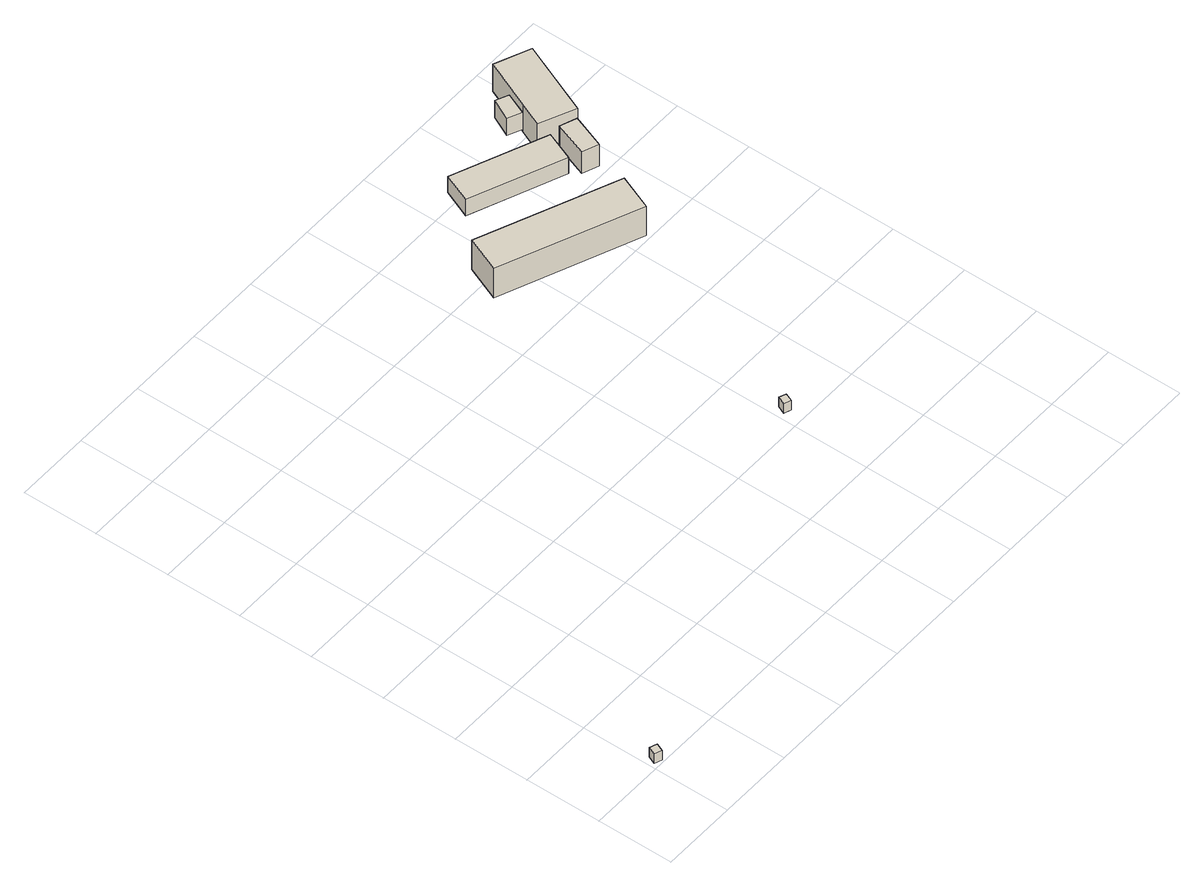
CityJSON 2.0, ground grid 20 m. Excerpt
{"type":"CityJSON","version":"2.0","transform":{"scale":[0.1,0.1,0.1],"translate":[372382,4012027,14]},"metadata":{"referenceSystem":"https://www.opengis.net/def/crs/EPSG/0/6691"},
"CityObjects":{
"building1":{"type":"Building","attributes":{"枝番":1,"利根川水系渡良瀬川洪水浸水想定区域（計画規模）.規模":"L1","利根川水系渡良瀬川洪水浸水想定区域（計画規模）.浸水ランク":"2","利根川水系渡良瀬川洪水浸水想定区域（計画規模）.浸水深":1,"利根川水系渡良瀬川洪水浸水想定区域（計画規模）.継続時間":3,"利根川水系渡良瀬川洪水浸水想定区域（想定最大規模）.規模":"L2","利根川水系渡良瀬川洪水浸水想定区域（想定最大規模）.浸水ランク":"2","利根川水系渡良瀬川洪水浸水想定区域（想定最大規模）.浸水深":2.4,"利根川水系渡良瀬川洪水浸水想定区域（想定最大規模）.継続時間":180.6,"利根川水系利根川洪水浸水想定区域（計画規模）.規模":"L1","利根川水系利根川洪水浸水想定区域（計画規模）.浸水ランク":"3","利根川水系利根川洪水浸水想定区域（計画規模）.浸水深":3.3,"利根川水系利根川洪水浸水想定区域（想定最大規模）.規模":"L2","利根川水系利根川洪水浸水想定区域（想定最大規模）.浸水ランク":"4","利根川水系利根川洪水浸水想定区域（想定最大規模）.浸水深":5.53,"usage":"451","BuildingDetails.prefecture":"10","BuildingDetails.city":"10207","BuildingDetails.surveyYear":2016},"geometry":[{"type":"Solid","lod":"1","boundaries":[[[[0,1,2,3]],[[2,4,5,3]],[[1,6,4,2]],[[0,7,6,1]],[[3,5,7,0]],[[4,6,7,5]]]]}]},
"building2":{"type":"Building","attributes":{"枝番":1,"利根川水系渡良瀬川洪水浸水想定区域（計画規模）.規模":"L1","利根川水系渡良瀬川洪水浸水想定区域（計画規模）.浸水ランク":"2","利根川水系渡良瀬川洪水浸水想定区域（計画規模）.浸水深":1.24,"利根川水系渡良瀬川洪水浸水想定区域（計画規模）.継続時間":5.7,"利根川水系渡良瀬川洪水浸水想定区域（想定最大規模）.規模":"L2","利根川水系渡良瀬川洪水浸水想定区域（想定最大規模）.浸水ランク":"2","利根川水系渡良瀬川洪水浸水想定区域（想定最大規模）.浸水深":2.59,"利根川水系渡良瀬川洪水浸水想定区域（想定最大規模）.継続時間":211.2,"利根川水系矢場川洪水浸水想定区域（想定最大規模）.規模":"L2","利根川水系矢場川洪水浸水想定区域（想定最大規模）.浸水ランク":"1","利根川水系矢場川洪水浸水想定区域（想定最大規模）.浸水深":0.05,"利根川水系多々良川洪水浸水想定区域（想定最大規模）.規模":"L2","利根川水系多々良川洪水浸水想定区域（想定最大規模）.浸水ランク":"1","利根川水系多々良川洪水浸水想定区域（想定最大規模）.浸水深":0.15,"利根川水系利根川洪水浸水想定区域（計画規模）.規模":"L1","利根川水系利根川洪水浸水想定区域（計画規模）.浸水ランク":"3","利根川水系利根川洪水浸水想定区域（計画規模）.浸水深":3.5,"利根川水系利根川洪水浸水想定区域（想定最大規模）.規模":"L2","利根川水系利根川洪水浸水想定区域（想定最大規模）.浸水ランク":"4","利根川水系利根川洪水浸水想定区域（想定最大規模）.浸水深":5.73,"BuildingDetails.prefecture":"10","BuildingDetails.city":"10207"},"geometry":[{"type":"Solid","lod":"1","boundaries":[[[[8,9,10,11]],[[10,12,13,11]],[[9,14,12,10]],[[8,15,14,9]],[[11,13,15,8]],[[12,14,15,13]]]]}]},
"building3":{"type":"Building","attributes":{"枝番":1,"利根川水系渡良瀬川洪水浸水想定区域（計画規模）.規模":"L1","利根川水系渡良瀬川洪水浸水想定区域（計画規模）.浸水ランク":"2","利根川水系渡良瀬川洪水浸水想定区域（計画規模）.浸水深":1.24,"利根川水系渡良瀬川洪水浸水想定区域（計画規模）.継続時間":6.8,"利根川水系渡良瀬川洪水浸水想定区域（想定最大規模）.規模":"L2","利根川水系渡良瀬川洪水浸水想定区域（想定最大規模）.浸水ランク":"2","利根川水系渡良瀬川洪水浸水想定区域（想定最大規模）.浸水深":2.59,"利根川水系渡良瀬川洪水浸水想定区域（想定最大規模）.継続時間":220.3,"利根川水系矢場川洪水浸水想定区域（想定最大規模）.規模":"L2","利根川水系矢場川洪水浸水想定区域（想定最大規模）.浸水ランク":"1","利根川水系矢場川洪水浸水想定区域（想定最大規模）.浸水深":0.07,"利根川水系多々良川洪水浸水想定区域（想定最大規模）.規模":"L2","利根川水系多々良川洪水浸水想定区域（想定最大規模）.浸水ランク":"1","利根川水系多々良川洪水浸水想定区域（想定最大規模）.浸水深":0.03,"利根川水系利根川洪水浸水想定区域（計画規模）.規模":"L1","利根川水系利根川洪水浸水想定区域（計画規模）.浸水ランク":"3","利根川水系利根川洪水浸水想定区域（計画規模）.浸水深":3.5,"利根川水系利根川洪水浸水想定区域（想定最大規模）.規模":"L2","利根川水系利根川洪水浸水想定区域（想定最大規模）.浸水ランク":"4","利根川水系利根川洪水浸水想定区域（想定最大規模）.浸水深":5.73,"usage":"431","measuredHeight":9.7,"BuildingDetails.prefecture":"10","BuildingDetails.city":"10207","BuildingDetails.surveyYear":2016},"geometry":[{"type":"Solid","lod":"1","boundaries":[[[[16,17,18,19]],[[18,20,21,19]],[[17,22,20,18]],[[16,23,22,17]],[[19,21,23,16]],[[20,22,23,21]]]]}]},
"building4":{"type":"Building","attributes":{"枝番":1,"利根川水系渡良瀬川洪水浸水想定区域（計画規模）.規模":"L1","利根川水系渡良瀬川洪水浸水想定区域（計画規模）.浸水ランク":"2","利根川水系渡良瀬川洪水浸水想定区域（計画規模）.浸水深":1.3,"利根川水系渡良瀬川洪水浸水想定区域（計画規模）.継続時間":25.1,"利根川水系渡良瀬川洪水浸水想定区域（想定最大規模）.規模":"L2","利根川水系渡良瀬川洪水浸水想定区域（想定最大規模）.浸水ランク":"2","利根川水系渡良瀬川洪水浸水想定区域（想定最大規模）.浸水深":2.59,"利根川水系渡良瀬川洪水浸水想定区域（想定最大規模）.継続時間":233.7,"利根川水系矢場川洪水浸水想定区域（想定最大規模）.規模":"L2","利根川水系矢場川洪水浸水想定区域（想定最大規模）.浸水ランク":"1","利根川水系矢場川洪水浸水想定区域（想定最大規模）.浸水深":0.15,"利根川水系多々良川洪水浸水想定区域（想定最大規模）.規模":"L2","利根川水系多々良川洪水浸水想定区域（想定最大規模）.浸水ランク":"1","利根川水系多々良川洪水浸水想定区域（想定最大規模）.浸水深":0.07,"利根川水系利根川洪水浸水想定区域（計画規模）.規模":"L1","利根川水系利根川洪水浸水想定区域（計画規模）.浸水ランク":"3","利根川水系利根川洪水浸水想定区域（計画規模）.浸水深":3.5,"利根川水系利根川洪水浸水想定区域（想定最大規模）.規模":"L2","利根川水系利根川洪水浸水想定区域（想定最大規模）.浸水ランク":"4","利根川水系利根川洪水浸水想定区域（想定最大規模）.浸水深":5.73,"usage":"431","measuredHeight":5.6,"BuildingDetails.prefecture":"10","BuildingDetails.city":"10207","BuildingDetails.surveyYear":2016},"geometry":[{"type":"Solid","lod":"1","boundaries":[[[[24,25,26,27]],[[26,28,29,27]],[[25,30,28,26]],[[24,31,30,25]],[[27,29,31,24]],[[28,30,31,29]]]]}]},
"building5":{"type":"Building","attributes":{"枝番":1,"利根川水系渡良瀬川洪水浸水想定区域（計画規模）.規模":"L1","利根川水系渡良瀬川洪水浸水想定区域（計画規模）.浸水ランク":"2","利根川水系渡良瀬川洪水浸水想定区域（計画規模）.浸水深":1.16,"利根川水系渡良瀬川洪水浸水想定区域（計画規模）.継続時間":25.1,"利根川水系渡良瀬川洪水浸水想定区域（想定最大規模）.規模":"L2","利根川水系渡良瀬川洪水浸水想定区域（想定最大規模）.浸水ランク":"2","利根川水系渡良瀬川洪水浸水想定区域（想定最大規模）.浸水深":2.49,"利根川水系渡良瀬川洪水浸水想定区域（想定最大規模）.継続時間":233.7,"利根川水系矢場川洪水浸水想定区域（想定最大規模）.規模":"L2","利根川水系矢場川洪水浸水想定区域（想定最大規模）.浸水ランク":"2","利根川水系矢場川洪水浸水想定区域（想定最大規模）.浸水深":0.58,"利根川水系多々良川洪水浸水想定区域（想定最大規模）.規模":"L2","利根川水系多々良川洪水浸水想定区域（想定最大規模）.浸水ランク":"1","利根川水系多々良川洪水浸水想定区域（想定最大規模）.浸水深":0.46,"利根川水系利根川洪水浸水想定区域（計画規模）.規模":"L1","利根川水系利根川洪水浸水想定区域（計画規模）.浸水ランク":"3","利根川水系利根川洪水浸水想定区域（計画規模）.浸水深":3.4,"利根川水系利根川洪水浸水想定区域（想定最大規模）.規模":"L2","利根川水系利根川洪水浸水想定区域（想定最大規模）.浸水ランク":"4","利根川水系利根川洪水浸水想定区域（想定最大規模）.浸水深":5.63,"usage":"401","measuredHeight":6.9,"BuildingDetails.prefecture":"10","BuildingDetails.city":"10207","BuildingDetails.surveyYear":2016},"geometry":[{"type":"Solid","lod":"1","boundaries":[[[[32,33,34,35]],[[34,36,37,35]],[[33,38,36,34]],[[32,39,38,33]],[[35,37,39,32]],[[36,38,39,37]]]]}]},
"building6":{"type":"Building","attributes":{"枝番":1,"利根川水系渡良瀬川洪水浸水想定区域（計画規模）.規模":"L1","利根川水系渡良瀬川洪水浸水想定区域（計画規模）.浸水ランク":"2","利根川水系渡良瀬川洪水浸水想定区域（計画規模）.浸水深":1.07,"利根川水系渡良瀬川洪水浸水想定区域（計画規模）.継続時間":9.6,"利根川水系渡良瀬川洪水浸水想定区域（想定最大規模）.規模":"L2","利根川水系渡良瀬川洪水浸水想定区域（想定最大規模）.浸水ランク":"2","利根川水系渡良瀬川洪水浸水想定区域（想定最大規模）.浸水深":2.2,"利根川水系渡良瀬川洪水浸水想定区域（想定最大規模）.継続時間":220.3,"利根川水系矢場川洪水浸水想定区域（想定最大規模）.規模":"L2","利根川水系矢場川洪水浸水想定区域（想定最大規模）.浸水ランク":"1","利根川水系矢場川洪水浸水想定区域（想定最大規模）.浸水深":0.03,"利根川水系多々良川洪水浸水想定区域（想定最大規模）.規模":"L2","利根川水系利根川洪水浸水想定区域（計画規模）.規模":"L1","利根川水系利根川洪水浸水想定区域（計画規模）.浸水ランク":"3","利根川水系利根川洪水浸水想定区域（計画規模）.浸水深":3.1,"利根川水系利根川洪水浸水想定区域（想定最大規模）.規模":"L2","利根川水系利根川洪水浸水想定区域（想定最大規模）.浸水ランク":"4","利根川水系利根川洪水浸水想定区域（想定最大規模）.浸水深":5.33,"usage":"441","measuredHeight":5.7,"BuildingDetails.prefecture":"10","BuildingDetails.city":"10207","BuildingDetails.surveyYear":2016},"geometry":[{"type":"Solid","lod":"1","boundaries":[[[[40,41,42,43]],[[42,44,45,43]],[[41,46,44,42]],[[40,47,46,41]],[[43,45,47,40]],[[44,46,47,45]]]]}]},
"building7":{"type":"Building","attributes":{"枝番":1,"利根川水系渡良瀬川洪水浸水想定区域（計画規模）.規模":"L1","利根川水系渡良瀬川洪水浸水想定区域（計画規模）.浸水ランク":"2","利根川水系渡良瀬川洪水浸水想定区域（計画規模）.浸水深":1.44,"利根川水系渡良瀬川洪水浸水想定区域（計画規模）.継続時間":25.1,"利根川水系渡良瀬川洪水浸水想定区域（想定最大規模）.規模":"L2","利根川水系渡良瀬川洪水浸水想定区域（想定最大規模）.浸水ランク":"2","利根川水系渡良瀬川洪水浸水想定区域（想定最大規模）.浸水深":2.69,"利根川水系渡良瀬川洪水浸水想定区域（想定最大規模）.継続時間":233.7,"利根川水系矢場川洪水浸水想定区域（想定最大規模）.規模":"L2","利根川水系矢場川洪水浸水想定区域（想定最大規模）.浸水ランク":"1","利根川水系矢場川洪水浸水想定区域（想定最大規模）.浸水深":0.26,"利根川水系多々良川洪水浸水想定区域（想定最大規模）.規模":"L2","利根川水系多々良川洪水浸水想定区域（想定最大規模）.浸水ランク":"1","利根川水系多々良川洪水浸水想定区域（想定最大規模）.浸水深":0.12,"利根川水系利根川洪水浸水想定区域（計画規模）.規模":"L1","利根川水系利根川洪水浸水想定区域（計画規模）.浸水ランク":"3","利根川水系利根川洪水浸水想定区域（計画規模）.浸水深":3.6,"利根川水系利根川洪水浸水想定区域（想定最大規模）.規模":"L2","利根川水系利根川洪水浸水想定区域（想定最大規模）.浸水ランク":"4","利根川水系利根川洪水浸水想定区域（想定最大規模）.浸水深":5.83,"usage":"441","measuredHeight":8.8,"BuildingDetails.prefecture":"10","BuildingDetails.city":"10207","BuildingDetails.surveyYear":2016},"geometry":[{"type":"Solid","lod":"1","boundaries":[[[[48,49,50,51,52]],[[51,53,54,52]],[[50,55,53,51]],[[49,56,55,50]],[[48,57,56,49]],[[52,54,57,48]],[[53,55,56,57,54]]]]}]}
},
"vertices":[
[6,8,18],[15,29,18],[34,22,18],[25,1,18],[34,22,48],[25,1,48],[15,29,48],[6,8,48],
[1013,441,15],[1022,462,15],[1040,455,15],[1032,434,15],[1040,455,45],[1032,434,45],[1022,462,45],[1013,441,45],
[894,1154,15],[932,1245,15],[1285,1099,15],[1248,1008,15],[1285,1099,108],[1248,1008,108],[932,1245,108],[894,1154,108],
[1050,1355,16],[1081,1429,16],[1319,1331,16],[1289,1257,16],[1319,1331,67],[1289,1257,67],[1081,1429,67],[1050,1355,67],
[1310,1237,12],[1342,1324,12],[1384,1308,12],[1352,1221,12],[1384,1308,80],[1352,1221,80],[1342,1324,80],[1310,1237,80],
[1296,1434,16],[1322,1489,16],[1355,1474,16],[1331,1418,16],[1355,1474,70],[1331,1418,70],[1322,1489,70],[1296,1434,70],
[1304,1356,10],[1331,1418,10],[1386,1544,10],[1477,1506,10],[1396,1316,10],[1477,1506,96],[1396,1316,96],[1386,1544,96],[1331,1418,96],[1304,1356,96]
]}
